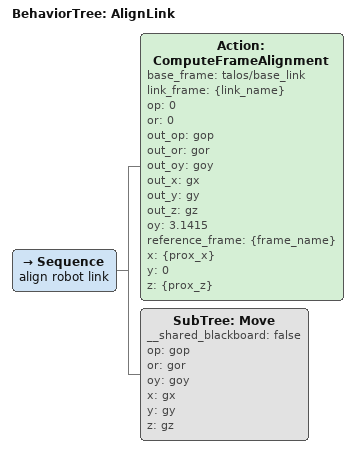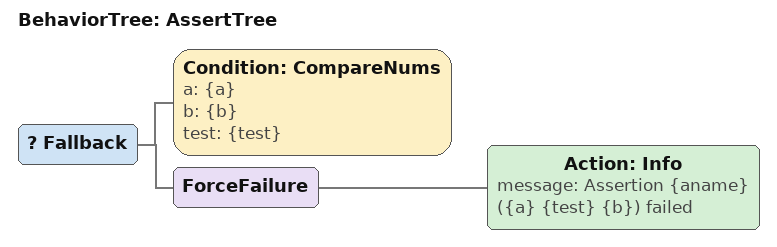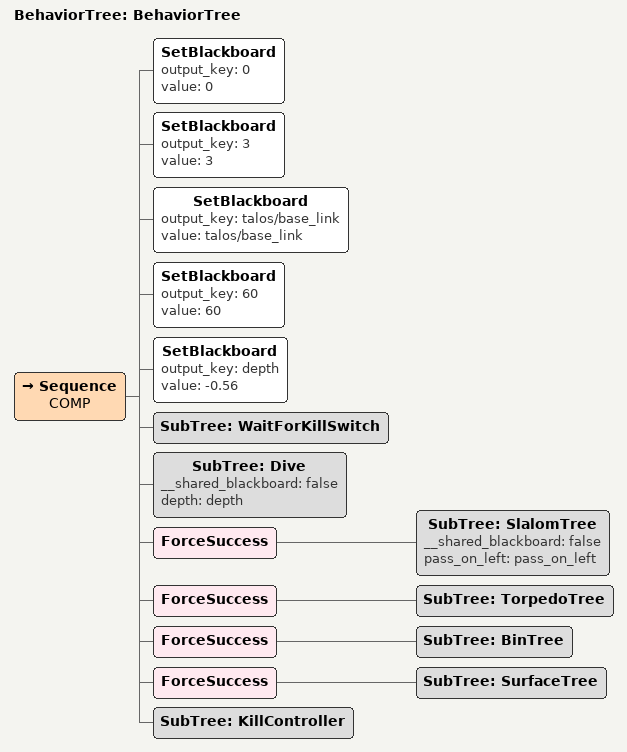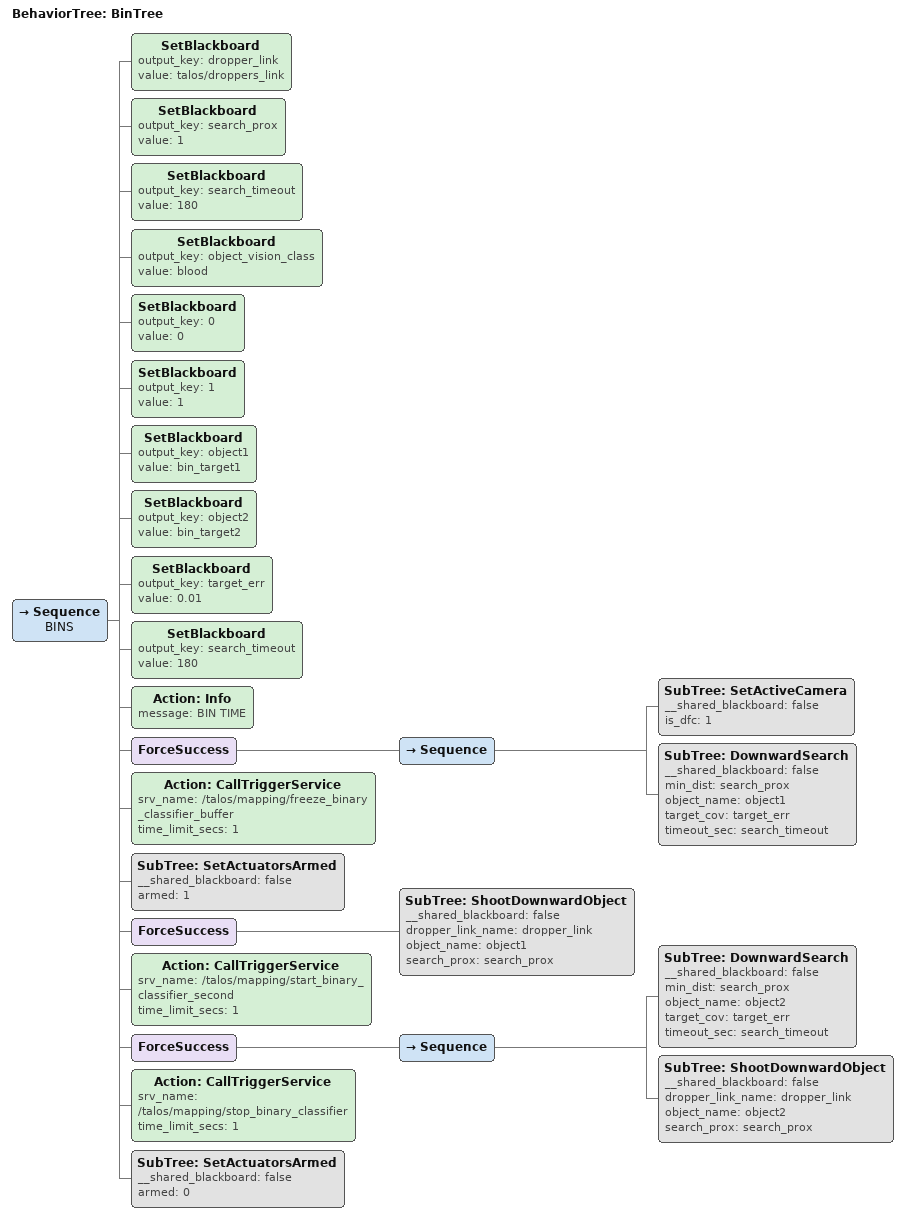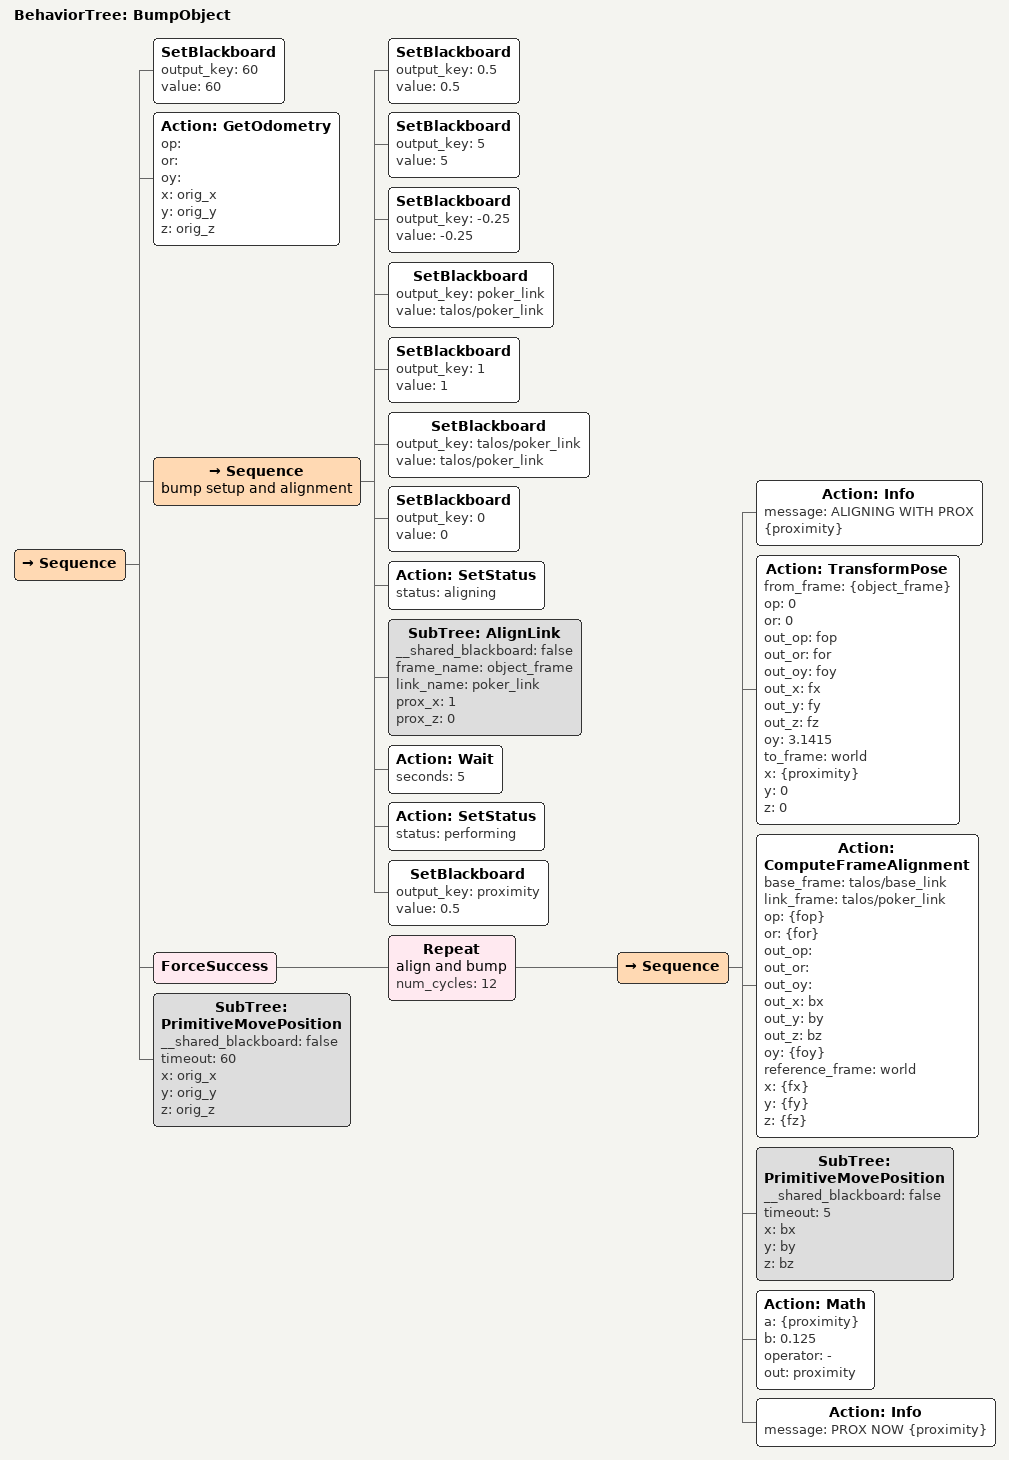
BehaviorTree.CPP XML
<BehaviorTree ID="AlignLink">
    <Sequence name="align robot link">
        <Action ID="ComputeFrameAlignment" base_frame="talos/base_link" link_frame="{link_name}" op="0" or="0" out_op="gop" out_or="gor" out_oy="goy" out_x="gx" out_y="gy" out_z="gz" oy="3.1415" reference_frame="{frame_name}" x="{prox_x}" y="0" z="{prox_z}"/>
        <SubTree ID="Move" __shared_blackboard="false" op="gop" or="gor" oy="goy" x="gx" y="gy" z="gz"/>
    </Sequence>
</BehaviorTree>

<BehaviorTree ID="AssertTree">
    <Fallback>
        <Condition ID="CompareNums" a="{a}" b="{b}" test="{test}"/>
        <ForceFailure>
            <Action ID="Info" message="Assertion {aname} ({a} {test} {b}) failed"/>
        </ForceFailure>
    </Fallback>
</BehaviorTree>

<BehaviorTree ID="BehaviorTree">
    <Sequence name="COMP">
        <SetBlackboard output_key="0" value="0"/>
        <SetBlackboard output_key="3" value="3"/>
        <SetBlackboard output_key="talos/base_link" value="talos/base_link"/>
        <SetBlackboard output_key="60" value="60"/>
        <SetBlackboard output_key="depth" value="-0.56"/>
        <SubTree ID="WaitForKillSwitch"/>
        <SubTree ID="Dive" __shared_blackboard="false" depth="depth"/>
        <ForceSuccess>
            <SubTree ID="SlalomTree" __shared_blackboard="false" pass_on_left="pass_on_left"/>
        </ForceSuccess>
        <ForceSuccess>
            <SubTree ID="TorpedoTree"/>
        </ForceSuccess>
        <ForceSuccess>
            <SubTree ID="BinTree"/>
        </ForceSuccess>
        <ForceSuccess>
            <SubTree ID="SurfaceTree"/>
        </ForceSuccess>
        <SubTree ID="KillController"/>
    </Sequence>
</BehaviorTree>

<BehaviorTree ID="BinTree">
    <Sequence name="BINS">
        <SetBlackboard output_key="dropper_link" value="talos/droppers_link"/>
        <SetBlackboard output_key="search_prox" value="1"/>
        <SetBlackboard output_key="search_timeout" value="180"/>
        <SetBlackboard output_key="object_vision_class" value="blood"/>
        <SetBlackboard output_key="0" value="0"/>
        <SetBlackboard output_key="1" value="1"/>
        <SetBlackboard output_key="object1" value="bin_target1"/>
        <SetBlackboard output_key="object2" value="bin_target2"/>
        <SetBlackboard output_key="target_err" value="0.01"/>
        <SetBlackboard output_key="search_timeout" value="180"/>
        <Action ID="Info" message="BIN TIME"/>
        <ForceSuccess>
            <Sequence>
                <SubTree ID="SetActiveCamera" __shared_blackboard="false" is_dfc="1"/>
                <SubTree ID="DownwardSearch" __shared_blackboard="false" min_dist="search_prox" object_name="object1" target_cov="target_err" timeout_sec="search_timeout"/>
            </Sequence>
        </ForceSuccess>
        <Action ID="CallTriggerService" srv_name="/talos/mapping/freeze_binary_classifier_buffer" time_limit_secs="1"/>
        <SubTree ID="SetActuatorsArmed" __shared_blackboard="false" armed="1"/>
        <ForceSuccess>
            <SubTree ID="ShootDownwardObject" __shared_blackboard="false" dropper_link_name="dropper_link" object_name="object1" search_prox="search_prox"/>
        </ForceSuccess>
        <Action ID="CallTriggerService" srv_name="/talos/mapping/start_binary_classifier_second" time_limit_secs="1"/>
        <ForceSuccess>
            <Sequence>
                <SubTree ID="DownwardSearch" __shared_blackboard="false" min_dist="search_prox" object_name="object2" target_cov="target_err" timeout_sec="search_timeout"/>
                <SubTree ID="ShootDownwardObject" __shared_blackboard="false" dropper_link_name="dropper_link" object_name="object2" search_prox="search_prox"/>
            </Sequence>
        </ForceSuccess>
        <Action ID="CallTriggerService" srv_name="/talos/mapping/stop_binary_classifier" time_limit_secs="1"/>
        <SubTree ID="SetActuatorsArmed" __shared_blackboard="false" armed="0"/>
    </Sequence>
</BehaviorTree>

<BehaviorTree ID="BumpObject">
    <Sequence>
        <SetBlackboard output_key="60" value="60"/>
        <Action ID="GetOdometry" op="" or="" oy="" x="orig_x" y="orig_y" z="orig_z"/>
        <Sequence name="bump setup and alignment">
            <SetBlackboard output_key="0.5" value="0.5"/>
            <SetBlackboard output_key="5" value="5"/>
            <SetBlackboard output_key="-0.25" value="-0.25"/>
            <SetBlackboard output_key="poker_link" value="talos/poker_link"/>
            <SetBlackboard output_key="1" value="1"/>
            <SetBlackboard output_key="talos/poker_link" value="talos/poker_link"/>
            <SetBlackboard output_key="0" value="0"/>
            <Action ID="SetStatus" status="aligning"/>
            <SubTree ID="AlignLink" __shared_blackboard="false" frame_name="object_frame" link_name="poker_link" prox_x="1" prox_z="0"/>
            <Action ID="Wait" seconds="5"/>
            <Action ID="SetStatus" status="performing"/>
            <SetBlackboard output_key="proximity" value="0.5"/>
        </Sequence>
        <ForceSuccess>
            <Repeat name="align and bump" num_cycles="12">
                <Sequence>
                    <Action ID="Info" message="ALIGNING WITH PROX {proximity}"/>
                    <Action ID="TransformPose" from_frame="{object_frame}" op="0" or="0" out_op="fop" out_or="for" out_oy="foy" out_x="fx" out_y="fy" out_z="fz" oy="3.1415" to_frame="world" x="{proximity}" y="0" z="0"/>
                    <Action ID="ComputeFrameAlignment" base_frame="talos/base_link" link_frame="talos/poker_link" op="{fop}" or="{for}" out_op="" out_or="" out_oy="" out_x="bx" out_y="by" out_z="bz" oy="{foy}" reference_frame="world" x="{fx}" y="{fy}" z="{fz}"/>
                    <SubTree ID="PrimitiveMovePosition" __shared_blackboard="false" timeout="5" x="bx" y="by" z="bz"/>
                    <Action ID="Math" a="{proximity}" b="0.125" operator="-" out="proximity"/>
                    <Action ID="Info" message="PROX NOW {proximity}"/>
                </Sequence>
            </Repeat>
        </ForceSuccess>
        <SubTree ID="PrimitiveMovePosition" __shared_blackboard="false" timeout="60" x="orig_x" y="orig_y" z="orig_z"/>
    </Sequence>
</BehaviorTree>
